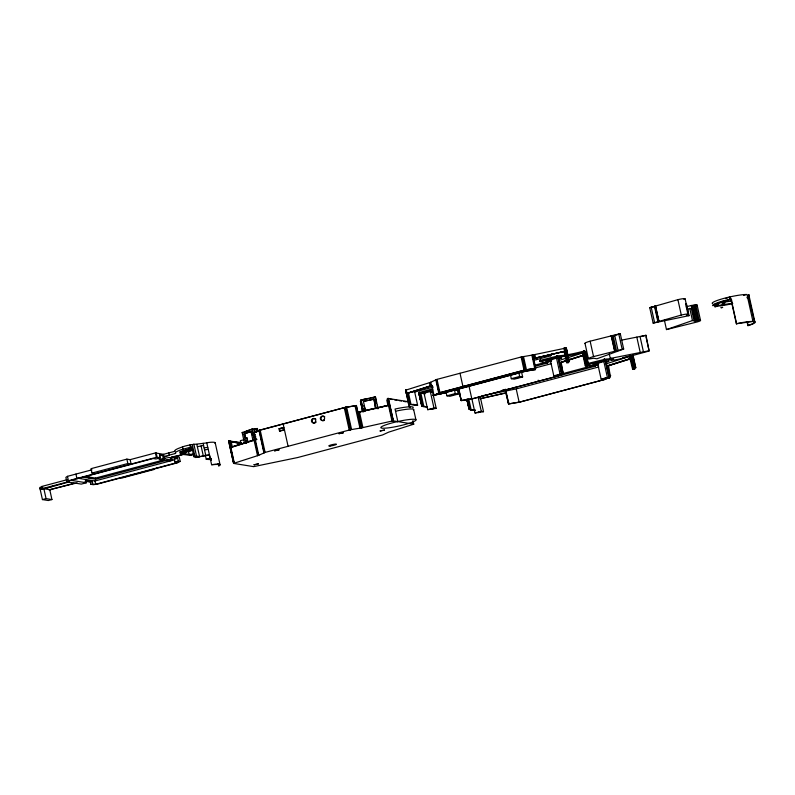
<?xml version="1.0" encoding="UTF-8"?>
<svg xmlns="http://www.w3.org/2000/svg" width="795" height="795" viewBox="0 0 795 795"><rect width="100%" height="100%" fill="white"/><g stroke="black" fill="none" stroke-linecap="round" stroke-linejoin="round"><path stroke-width="1.19" d="M256.209 432.063L260.203 430.165L345.437 407.348L356.448 405.51L361.417 427.909L393.068 420.823L413.748 424.172L412.943 420.595M431.556 385.953L406.285 393.555L431.794 385.376L433.991 395.264L434.945 395.125L440.003 392.73L525.237 369.913L535.75 368.165L532.829 354.977L521.122 357.005L437.021 379.374L430.155 382.474L405.808 390.126L408.491 403.592M433.991 395.264L439.247 392.77L440.957 393.783L525.425 371.305L522.315 356.716M533.892 360.304L550.508 355.882L550.518 354.371M413.728 424.192L388.646 432.152L382.554 434.954L297.648 457.542L253.635 466.635L233.571 463.406L228.602 440.957L241.491 442.577M408.401 403.562L409.584 403.254M547.079 360.185L549.812 359.847L547.656 360.065M549.902 360.483C542.399 360.672 547.308 363.146 549.792 359.897M596.995 362.639L597.045 363.891L592.832 364.706L606.257 360.831L605.303 361.308M722.218 305.22L720.717 305.598M584.991 343.321L585.07 343.142A7.94 1.024 -12.5 0 1 590.138 341.194L620.259 333.632L623.678 349.025L596.916 358.784L593.676 358.257L589.274 358.982A7.94 1.024 -12.5 0 1 588.399 358.704L584.991 343.321A7.94 1.024 -12.5 0 0 585.388 343.549M588.399 358.704L588.479 358.525A7.94 1.024 -12.5 0 1 593.547 356.587L623.678 349.025M366.634 399.627L366.932 399.04L360.851 400.302L360.383 401.227L362.768 411.949M378.102 408.769L375.459 396.864L361.019 399.974L367.101 398.712M363.444 401.366L373.948 399.189L363.444 401.366L365.471 410.906M361.814 407.11L362.361 406.016L364.13 405.947M362.301 409.306L362.838 411.194M362.848 408.213L363.365 411.641M369.148 398.583L375.459 396.864M364.786 407.815L365.074 410.21M374.912 397.917L375.21 397.331L372.785 397.828M375.121 405.967L375.975 408.729M376.423 403.622L375.399 396.983M456.449 390.176L458.785 389.659L461.229 400.65L471.693 398.981L557.424 376.174L562.741 373.6L560.306 362.609L566.169 360.761M479.961 398.603L506.107 392.959L508.542 403.949L519.016 402.27L604.737 379.473L610.063 376.9L607.628 365.909L631.081 358.495M423.884 406.215L421.678 405.857L418.756 392.651L432.689 388.834M421.678 405.857L422.682 405.46L422.93 406.563L427.412 407.279M467.072 399.418L469 409.157L470.004 408.759L470.243 409.852L474.734 410.578M539.885 360.463L558.527 355.753A20.382 2.624 -12.5 0 0 564.212 355.226M540.073 361.536L558.776 356.856A20.382 2.624 -12.5 0 0 564.46 356.329M547.556 362.937L547.487 361.705L547.457 362.977L535.095 366.286M610.61 357.601L611.136 359.966A7.94 1.024 -12.5 0 0 612.736 360.135L613.551 360.075A7.94 1.024 -12.5 0 0 621.412 358.575L649.127 351.022L646.007 335.291L640.979 336.573M550.716 354.53L550.816 355.753M356.448 405.51L345.408 407.497M533.654 358.595L565.474 351.112L532.58 358.764M457.652 390.057L459.013 389.451L461.229 400.65M458.566 389.868L460.981 399.547M480.16 398.861L506.335 392.75M505.878 393.157L508.303 402.846M508.542 403.949L519.135 402.101L516.203 388.904L481.869 395.88M689.056 315.655L653.152 323.098L649.744 307.705L677.896 299.665A5.903 0.755 -12.5 0 1 685.111 298.87L688.52 314.264L686.413 315.257L689.056 315.655L686.373 303.561M653.152 323.098L681.305 315.059A5.903 0.755 -12.5 0 1 688.52 314.264M547.685 362.878L540.123 361.566L539.845 360.413M587.127 364.716L587.376 365.819L586.134 365.591L585.885 364.488L588.519 364.438L585.567 351.201L581.761 351.638A20.382 2.624 -12.5 0 1 568.962 354.481M634.45 368.015L634.688 369.109L633.446 368.88L633.208 367.787L635.831 367.727L632.88 354.5M550.885 355.713L550.766 355.464A20.72 2.673 -12.5 0 1 551.72 354.202M569.131 361.258L567.093 361.248L569.28 361.188L566.338 347.962L564.013 348.647M91.982 469.805L67.466 476.324L65.876 477.388L66.85 481.78L81.279 484.105L86.327 482.764L85.84 480.568L92.26 481.591L90.352 482.098L84.995 481.243M66.85 481.78L68.44 480.727L156.386 457.334L160.212 457.841L159.487 454.541L162.558 455.177L163.293 458.467L171.154 459.967L172.406 460.176L171.68 456.877L177.593 457.821L178.319 461.12L180.236 461.428L179.263 457.036L174.721 456.3M69.185 481.909L45.534 488.468M181.101 451.868L180.296 452.375A18.285 2.355 -12.5 0 0 183.168 453.557L185.096 453.061L185.275 453.826L191.516 454.869L193.433 454.352M218.009 463.614L218.893 465.552A17.311 2.226 -12.5 0 0 213.209 464.648L211.609 464.707L209.403 454.82L195.719 457.503L196.763 457.224L193.95 456.767L191.764 446.879L181.459 449.642A20.879 2.693 -12.5 0 0 175.735 453.408L163.969 456.509L170.667 457.771L182.8 454.541A21.246 2.733 -12.5 0 0 185.792 454.422M218.496 465.81L219.827 465.373A18.285 2.355 -12.5 0 0 213.825 464.409L211.609 464.707M748.016 298.552L749.059 297.35L746.853 297.678M471.693 398.981L594.292 366.425C598.595 365.243 584.295 365.74 587.942 364.617L606.088 360.145A20.382 2.624 -12.5 0 0 611.772 359.628M525.425 371.305L535.472 369.516L534.737 366.217M180.236 461.428L177.484 462.809L97.894 483.986L93.353 484.702L90.839 484.304L90.352 482.098M556.709 376.224L559.779 374.703M604.031 379.513L610.063 376.9M233.571 463.406L258.792 455.277L255.284 439.476L256.159 439.377L230.143 447.486L255.722 439.267L254.261 432.679L260.154 430.006L345.437 407.348L350.406 429.747L361.417 427.909M258.792 455.277L265.113 452.405L350.406 429.747M411.353 391.498L414.692 392.034L417.614 405.231L409.832 404.347L407.388 393.356L432.311 385.436L431.427 385.545L430.701 382.256M683.938 299.427L685.111 298.87M535.75 368.165L525.207 370.063M594.869 366.237L594.74 364.975M182.82 451.003L191.863 448.022M184.281 450.616L190.323 448.698L188.842 448.897M562.741 373.6L561.827 373.7L559.392 362.709L561.22 362.52L562.969 372.597L560.843 363.007M610.282 375.896L608.533 365.809L606.714 366.008L606.227 363.802L629.481 356.458M408.153 401.644L387.871 398.444L387.294 398.692L388.755 405.281L357.71 412.317M387.543 399.786L386.777 400.114L388 405.609L358.684 412.257M388 405.609L389.331 405.043L357.909 412.108M564.142 351.678L566.577 362.669L568.654 362.56L568.405 361.457M611.216 360.026L613.531 358.962L610.292 358.446L609.248 353.715M605.293 378.37C608.692 377.933 601.736 379.523 605.72 378.142M408.411 423.516A17.927 2.305 -12.5 0 1 387.125 428.008L384.065 428.237A17.927 2.305 -12.5 0 1 397.043 421.688L401.614 420.724A17.927 2.305 -12.5 0 1 411.8 422.364L408.421 423.536M74.034 483.281L49.936 489.7L42.701 488.537M244.522 443.262L242.147 432.55L252.472 428.932L253.814 434.984L255.443 434.825M245.426 431.953L248.507 430.83L246.867 430.979M252.055 429.529L257.391 428.465L257.918 430.85M252.671 429.757L255.742 428.624L256.547 432.251M243.876 433.991L251.598 431.337L243.876 433.991L245.933 443.272M247.99 442.159L247.046 437.896L245.744 438.383L244.403 432.331M613.969 335.927L620.259 333.632M687.566 309.225L689.782 308.46L691.859 308.808L691.123 305.509L686.333 306.791M664.372 320.107L666.468 329.577L692.465 320.554L695.009 320.981L699.133 320.315L695.724 304.922L691.123 305.509M561.22 362.52L566.269 360.9M608.533 365.809L629.67 359.121M210.496 458.556L211.023 458.417L206.233 459.222L205.259 454.82M723.082 301.385L722.248 301.573M551.352 360.632L548.123 361.824L551.074 361.447M598.665 363.921L595.435 365.124L598.396 364.736M747.091 322.064L747.876 325.602L752.875 323.674L754.534 322.084L748.174 294.995L749.278 294.995M747.876 325.602L750.887 324.698A19.02 2.445 -12.5 0 0 755.25 321.925L754.147 321.925M214.948 443.391A18.285 2.355 -12.5 0 0 208.946 442.427C199.465 444.415 190.094 443.759 180.972 447.446A20.879 2.693 -12.5 0 0 175.238 451.212L163.482 454.313L155.413 452.931L130.151 459.649L126.882 459.132L91.008 468.672L91.982 473.065L95.251 473.591M546.463 360.93L558.935 357.531L557.981 358.008L561.658 374.445M596.3 364.17L598.565 363.454M558.428 359.131L561.658 357.929L558.706 358.316M568.514 360.016L582.596 355.564M605.75 362.421L608.98 361.228L605.502 361.755M558.905 360.513L565.97 358.277M568.286 357.551L583.321 352.791L582 352.732A20.382 2.624 -12.5 0 1 569.2 355.584M559.392 362.709L566.368 360.503M568.693 359.767L582.646 355.365M568.495 360.205L582.357 355.822M606.714 366.008L631.131 358.287M525.237 369.913L439.247 392.77L436.326 379.583M60.609 484.195L61.503 483.956M190.084 448.668L192.181 448.072M181.21 451.967L182.562 451.679M548.947 360.801L550.031 360.513M549.067 361.347L551.283 360.841M508.343 388.715L508.412 388.507M593.776 364.229L597.254 363.693M596.389 364.647L598.088 364.229M585.885 364.488L588.529 364.428M582.357 352.632L585.279 365.829L586.134 365.591M633.208 367.787L635.841 367.717M625.118 357.094A20.382 2.624 -12.5 0 0 629.322 356.031L632.591 369.118L633.446 368.88M49.36 487.186L53.732 486.003M743.593 295.422L745.402 294.935M715.709 305.956L732.463 303.183M43.109 488.925L41.946 488.736L41.449 486.54L67.386 479.643M91.982 473.065L127.856 463.525L131.125 464.051L130.151 459.649M159.616 455.952L162.558 455.177M39.998 488.587L42.87 487.822M194.437 454.213L189.955 455.406L183.337 454.342L183.168 453.577L180.465 453.14L180.147 451.709L192.45 448.44M41.946 488.736L69.006 481.541M43.685 488.696L47.968 487.554M40.237 489.69L43.874 488.726L46.06 498.614L51.943 499.558L49.747 489.67L48.992 489.869L77.195 482.863M160.212 457.841L155.969 458.973L153.127 458.516L71.143 480.329L86.327 482.764M180.465 453.14L192.847 449.841M193.026 450.089L183.854 452.862L185.096 453.061M158.871 457.314L159.358 459.52L163.293 458.467M414.692 392.034L433.345 387.076M279.005 428.734L283.179 427.621L283.666 429.817L284.411 429.936L280.238 431.049L279.492 430.93L279.005 428.734L283.924 427.74M185.275 453.826L170.319 457.711L170.806 459.908M85.681 476.523L95.44 478.093L163.82 459.898M82.799 477.119L95.678 479.196L167.666 460.047M243.946 439.724L240.348 440.678L241.153 444.286M90.839 484.304L95.698 484.264L177.683 462.461L174.95 462.024L174.224 458.725L177.593 457.821M427.044 406.851L423.795 406.325L420.873 393.137L432.838 389.957M279.492 430.93L283.666 429.817M550.16 359.37L556.42 357.71L558.656 358.068L562.313 374.554L556.043 376.224L553.807 375.866L550.16 359.37L552.267 359.718M172.406 460.176L169.037 461.07L159.358 459.52M430.314 391.538L424.043 393.197L427.7 409.683L436.207 408.382L432.55 391.895L430.314 391.538L433.971 408.024L436.207 408.382M77.761 478.212L94.973 480.975L174.582 459.798M430.463 392.452L432.55 391.895M534.846 365.193L546.721 362.033L546.97 363.126M193.95 456.767L196.524 456.082L199.605 456.578L196.842 444.475M174.95 462.024L178.319 461.12M195.719 457.503L199.525 456.569M534.657 368.115L551.392 363.663M41.449 486.54L42.622 486.729L39.75 487.494L42.433 499.578L46.06 498.614M440.251 393.823L525.455 371.156L535.472 369.516M51.943 499.558L48.306 500.522L42.433 499.578M206.233 459.222L210.198 458.168L206.73 442.716M207.505 459.43L211.371 459.609M446.134 392.273L446.919 395.811L455.267 393.585L458.248 394.062L457.204 389.351M510.261 373.978L511.314 378.688L519.662 376.462L522.643 376.949L521.6 372.229M458.248 394.062L449.9 396.288L446.919 395.811M522.643 376.949L514.285 379.165L511.314 378.688M422.93 406.563L423.795 406.325M587.694 363.514L605.85 359.052A20.382 2.624 -12.5 0 0 609.407 358.784M597.472 362.669L603.743 361L605.979 361.367L609.636 377.854L603.365 379.513L601.129 379.155L597.472 362.669L598.277 362.798M712.688 303.64L712.25 303.461A19.02 2.445 -12.5 0 1 724.523 298.224A19.02 2.445 -12.5 0 1 746.048 294.478L746.982 294.518L752.954 321.448L736.359 323.754L730.883 299.019L729.75 299.258A19.02 2.445 -12.5 0 0 712.737 305.668L716.563 304.942L717.726 303.511L722.744 301.613L731.609 299.347M553.807 375.866L560.077 374.197L562.313 374.554M561.966 373.859L594.044 365.322L594.292 366.425M427.7 409.683L433.971 408.024M516.203 388.904L598.715 366.962M470.243 409.852L475.44 410.319M601.129 379.155L607.4 377.496L609.636 377.854M471.882 398.852L475.022 412.983L481.283 411.313L483.519 411.681L480.13 396.367M483.519 411.681L475.022 412.983M519.016 402.27L604.737 379.473L604.498 378.37M568.654 362.56L566.577 362.669M725.736 298.423L727.395 298.016M183.297 454.253L184.082 454.104M502.351 390.097L505.948 389.272M515.478 387.394L514.305 387.572M532.829 354.977L566.338 347.962M432.649 395.314L445.826 392.382M456.618 389.987L459.013 389.451M433.066 395.353L445.925 392.501M432.848 395.562L445.836 392.68M729.552 297.479L730.337 297.31M736.617 323.794L731.132 299.059L730.307 299.139M731.976 300.977L717.945 303.034L718.432 305.24M559.143 357.621L560.763 357.343M550.269 360.483L549.136 360.701M736.359 323.754L740.075 322.969A19.02 2.445 -12.5 0 1 752.02 321.409L752.954 321.448M197.408 446.691L203.59 445.478M597.582 363.782L596.459 364.001M395.542 411.244L399.328 410.439A17.927 2.305 -12.5 0 1 413.4 410.121M198.998 456.708L209.045 455.008M649.744 307.705L654.305 306.761M621.253 340.2L646.007 335.291M610.292 358.446L649.426 350.675M567.342 362.351L564.907 351.36L533.028 358.525L534.061 358.177L533.326 354.878M409.832 404.347L417.614 405.231M460.752 399.756L461.627 399.607M240.845 443.153L230.033 441.791L233.541 442.358M397.053 421.708L397.838 421.569M508.075 403.055L508.949 402.896M556.878 356.558L557.921 356.399M204.126 447.893L207.753 447.337M583.928 351.052L587.018 364.219L584.156 351.012M204.563 449.871L208.191 449.324M461.448 400.441L471.813 398.802L468.891 385.615M192.778 450.268L188.405 450.944L189.18 454.462M189.747 454.372L193.056 454.084M587.376 365.819L585.279 365.829M634.688 369.109L632.591 369.118M666.468 329.577L697.185 321.955A5.903 0.755 -12.5 0 0 699.133 320.315M254.261 432.679L255.215 432.54M255.722 439.267L256.676 439.128M604.747 359.757L606.009 359.728M255.016 439.595L256.795 439.406M562.502 372.507L563.417 372.408M609.815 375.806L610.729 375.707M431.794 385.684L430.89 385.774L430.155 382.474M252.472 428.932L251.856 428.992L254.231 439.705M248.368 430.433L250.008 430.284M242.147 432.55L242.763 432.49M247.046 437.896L245.407 438.055L244.492 433.931M255.94 437.021L254.301 437.18L254.986 440.271M260.203 430.165L259.448 430.214L264.318 452.643M567.998 360.97L565.076 347.783M49.936 489.7L50.87 489.839M420.873 393.137L425.196 393.833M390.275 399.17L392.263 399.488M412.774 404.277L414.92 404.625M231.981 441.563L228.602 441.006M235.886 442.736L239.394 443.292M180.147 451.709L181.399 451.908M189.796 454.591L191.516 454.869M197.876 456.976L194.954 456.499L192.271 444.415M209.532 458.844L211.49 459.162M174.224 458.725L176.043 459.013M156.426 468.116L157.132 468.225M153.008 469.328L154.031 469.487L122.281 477.934L120.552 477.656M77.652 478.59L76.906 478.471L75.932 474.078M467.47 400.441L468.136 404.774L466.864 399.289L469 409.157M473.303 409.862L475.4 410.2M420.813 401.485L419.313 394.896L419.83 394.976L420.813 401.485L419.243 394.867M394.578 399.865L396.894 400.253M399.209 400.63L401.525 401.008M235.429 442.129L237.775 442.517M403.86 401.415L406.215 401.843M730.824 299.516L729.75 299.258L729.263 297.052M540.073 361.546L539.964 360.354M466.884 399.289L468.136 404.774M215.177 442.716L220.056 464.697M218.526 463.694L219.013 465.89M210.655 458.188L211.152 460.385M748.85 294.816L754.823 321.746M747.35 322.104L748.125 325.642M697.106 305.061L700.524 320.445M694.621 305.101L698.04 320.494M693.429 305.29L696.837 320.683M692.226 305.489L695.635 320.882M691.6 305.588L695.009 320.981M691.382 308.738L694.055 320.822M689.782 308.46L692.465 320.554M685.598 303.869L687.695 313.339M677.896 299.665L681.305 315.059M655.478 305.628L658.886 321.021M655.378 305.717L658.787 321.11M655.14 305.916L658.548 321.299M654.881 306.125L658.29 321.518M654.514 306.433L657.922 321.826M651.135 306.969L654.543 322.363M645.977 336.812L648.869 349.84M640.025 336.474L643.443 351.867M636.815 337.11L640.223 352.503M632.651 354.649L635.334 366.743M631.945 355.504L634.599 367.499M631.747 355.514L634.4 367.499L631.598 355.534M631.429 355.564L634.172 367.538M633.993 367.568L631.339 355.584L633.913 367.588M630.206 355.882L633.118 368.979M618.729 333.781L622.147 349.164M614.684 335.252L618.093 350.645M613.114 335.411L616.523 350.804M612.22 335.5L615.638 350.883M611.375 335.579L614.793 350.973M611.156 335.609L614.565 350.993M606.953 367.101L609.149 376.999M605.323 361.258L608.98 377.744M604.548 359.072L604.925 360.155M604.399 359.092L604.717 360.185M604.23 359.121L604.558 360.205M603.892 359.201L604.14 360.304M603.743 361L607.4 377.496M590.138 341.194L593.547 356.587M594.63 365.134L594.779 366.276M594.431 365.213L594.67 366.306M594.312 365.253L594.561 366.346M585.577 352.453L586.064 354.649M586.303 355.753L588.26 364.547M584.365 351.012L587.286 364.199M583.838 351.062L586.849 364.239M583.759 351.082L586.591 364.299M582.626 351.39L585.796 365.68M566.527 349.253L569.061 361.288M566.338 349.313L568.991 361.308M565.295 347.793L568.216 360.98M564.977 347.793L567.898 360.98M564.748 347.812L567.789 360.99M564.619 347.832L565.344 351.132M564.48 347.852L565.205 351.151M563.884 347.972L564.619 351.271M557.365 355.762L557.603 356.856M557.225 355.772L557.543 356.866M556.997 355.812L557.394 356.885M556.907 355.832L557.156 356.925M556.58 355.912L556.818 357.005M556.42 357.71L560.077 374.197M550.657 360.383L550.776 360.93M548.222 359.926L548.471 361.019M548.073 359.956L548.192 360.513M547.218 361.874L547.457 362.977M547.109 361.914L547.238 363.057M540.381 360.215L540.62 361.318M540.183 360.274L540.431 361.367M540.103 360.294L540.272 361.427M536.377 358.505L536.625 359.598M534.836 354.56L535.572 357.859M533.823 354.779L534.558 358.078M533.574 354.828L534.31 358.128M533.077 354.928L533.813 358.227M538.215 380.179L538.454 381.282M533.763 361.814L534.25 364.021M531.875 355.146L535.015 369.764M523.488 356.498L526.419 369.685M522.712 356.637L525.644 369.824M522.514 356.677L525.435 369.864M522.106 356.766L525.038 369.953M521.908 356.806L524.829 370.003M521.122 357.005L524.044 370.192M518.618 371.752L519.662 376.462M505.849 390.554L508.77 403.741M478.153 397.182L481.283 411.313M468.722 398.832L471.117 409.624M467.699 399.209L469.805 408.809M467.41 399.289L469.537 408.888M467.281 399.338L469.408 408.928M467.162 399.378L469.288 408.968M460.007 373.262L462.928 386.45M454.492 390.047L455.267 393.585M437.021 379.374L439.943 392.561M436.226 379.622L439.049 392.839M435.819 379.781L438.751 392.969M429.439 382.723L430.165 386.022M419.581 392.313L422.483 405.51M419.293 392.402L422.215 405.589M419.164 392.442L422.085 405.629M419.054 392.482L421.877 405.708M418.876 392.561L421.787 405.877M413.629 409.455L415.914 419.74M408.501 393.167L410.935 404.158M406.225 389.977L406.96 393.277M409.018 402.916L410.071 407.686M405.937 390.077L406.662 393.376M409.018 404.089L409.505 406.285M412.993 422.026L413.489 424.291M405.808 390.126L406.434 393.465M405.619 390.216L409.465 407.537M412.595 421.678L413.122 424.043M397.828 421.539L395.055 409.037L398.842 408.242A17.927 2.305 -12.5 0 1 412.913 407.924M388.417 398.424L393.386 420.823M388.198 398.414L393.257 420.813M387.99 398.434L393.068 420.823M387.871 398.444L392.839 420.843M389.202 405.062L392.71 420.863M389.063 405.082L392.571 420.883M388.477 405.202L391.975 421.002M387.89 403.095L388.397 405.38M377.228 405.231L377.903 408.322M375.737 399.746L376.274 402.161M377.287 406.593L377.734 408.66M375.618 399.994L376.154 402.419M373.948 399.189L376.005 408.471M373.889 399.309L375.578 408.034M361.089 399.845L363.722 411.75M360.851 400.302L362.192 406.354M360.552 400.889L361.894 406.941M360.473 401.058L362.759 411.363M359.429 411.79L362.927 427.591M358.416 412.009L361.914 427.809M358.167 412.058L361.665 427.859M356.2 405.559L361.168 427.958M356.538 408.123L357.512 412.526M355.961 405.609L360.92 428.008M354.997 405.778L359.966 428.167M346.62 407.129L351.579 429.529M345.845 407.269L350.804 429.668M345.636 407.308L350.605 429.707M345.239 407.398L350.197 429.787M345.04 407.438L349.999 429.837M344.245 407.636L349.214 430.035M283.129 423.894L288.098 446.293M279.751 428.853L280.238 431.049M260.154 430.006L265.113 452.405M259.259 430.284L264.218 452.683M258.951 430.413L263.91 452.812M256.566 428.545L257.103 430.96M254.102 428.783L254.907 432.41M254.629 437.498L255.086 439.565M258.246 455.505L254.748 439.705L256.566 439.526L232.359 447.088L231.136 441.593M254.022 439.953L257.53 455.754M252.055 433.394L252.512 435.461M250.982 431.397L253.039 440.678M246.689 442.636L246.231 440.579L247.533 440.102L245.894 440.251L246.579 443.342M229.785 440.688L231.246 447.287M230.818 447.207L234.316 463.008M230.52 447.307L234.028 463.107M230.401 447.356L233.899 463.157M230.292 447.396L233.8 463.197M228.672 440.887L233.66 463.435M203.103 443.282L205.776 455.366M201.075 445.916L203.272 455.803M193.841 443.998L196.524 456.082M190.224 444.952L190.711 447.158M190.045 444.922L190.532 447.128M182.512 446.929L182.999 449.125M170.667 457.771L171.154 459.967M168.798 452.921L169.285 455.118M164.376 456.588L164.863 458.785M163.482 454.313L164.456 458.705M156.158 452.822L157.132 457.214M155.413 452.931L156.386 457.334M126.882 459.132L127.856 463.525M95.44 478.093L95.678 479.196M94.973 480.975L95.698 484.264M92.011 480.498L92.747 483.797M89.795 477.189L90.044 478.282M88.811 477.03L89.05 478.123M86.347 479.584L86.585 480.687M67.466 476.324L68.44 480.727M315.347 422.791A2.276 2.147 -80.9 0 1 312.534 422.085A2.276 2.147 -80.9 0 1 313.011 419.054A2.276 2.147 -80.9 0 1 315.893 419.233M316.152 421.976A2.276 2.147 -80.9 0 1 315.794 422.443M324.221 420.436A2.276 2.147 -80.9 0 1 321.409 419.73A2.276 2.147 -80.9 0 1 321.886 416.699A2.276 2.147 -80.9 0 1 324.777 416.868M181.936 453.22A17.311 2.226 -12.5 0 1 181.002 452.842M732.752 303.601A19.02 2.445 -12.5 0 1 715.967 306.184M725.07 302.855A19.02 2.445 -12.5 0 1 722.814 303.233M695.724 304.922A5.903 0.755 -12.5 0 1 696.37 305.678M624.254 357.293A20.382 2.624 -12.5 0 1 622.525 357.69M184.092 452.613L185.633 452.285L184.092 452.613M254.012 464.797L258.405 463.873L254.012 464.797M274.593 450.795L278.985 449.871L274.593 450.795M338.988 433.682L343.38 432.748L338.988 433.682M380.129 430.979L384.522 430.045L380.129 430.979M430.86 409.246L433.056 408.779L430.86 409.246M451.49 395.145L453.687 394.678L451.58 395.085M478.183 412.545L480.379 412.078L478.183 412.545M515.885 378.022L518.082 377.565L515.885 378.022M556.967 375.419L559.163 374.952L556.967 375.419M714.417 304.555L716.066 304.207L714.417 304.555M714.904 306.751L716.553 306.403L714.904 306.751M722.277 303.75L723.927 303.402L722.337 303.71M721.065 307.735L722.715 307.387L721.135 307.695M323.933 419.959A2.276 2.147 -80.9 0 0 323.088 416.153A2.276 2.147 -80.9 0 0 320.375 418.885A2.276 2.147 -80.9 0 0 323.933 419.959M315.049 422.324A2.276 2.147 -80.9 0 0 314.204 418.518A2.276 2.147 -80.9 0 0 311.501 421.251A2.276 2.147 -80.9 0 0 315.049 422.324M330.094 446.015A3.975 0.517 -12.5 0 0 336.424 444.326A3.975 0.517 -12.5 0 0 331.286 444.862A3.975 0.517 -12.5 0 0 330.094 446.015"/></g></svg>
